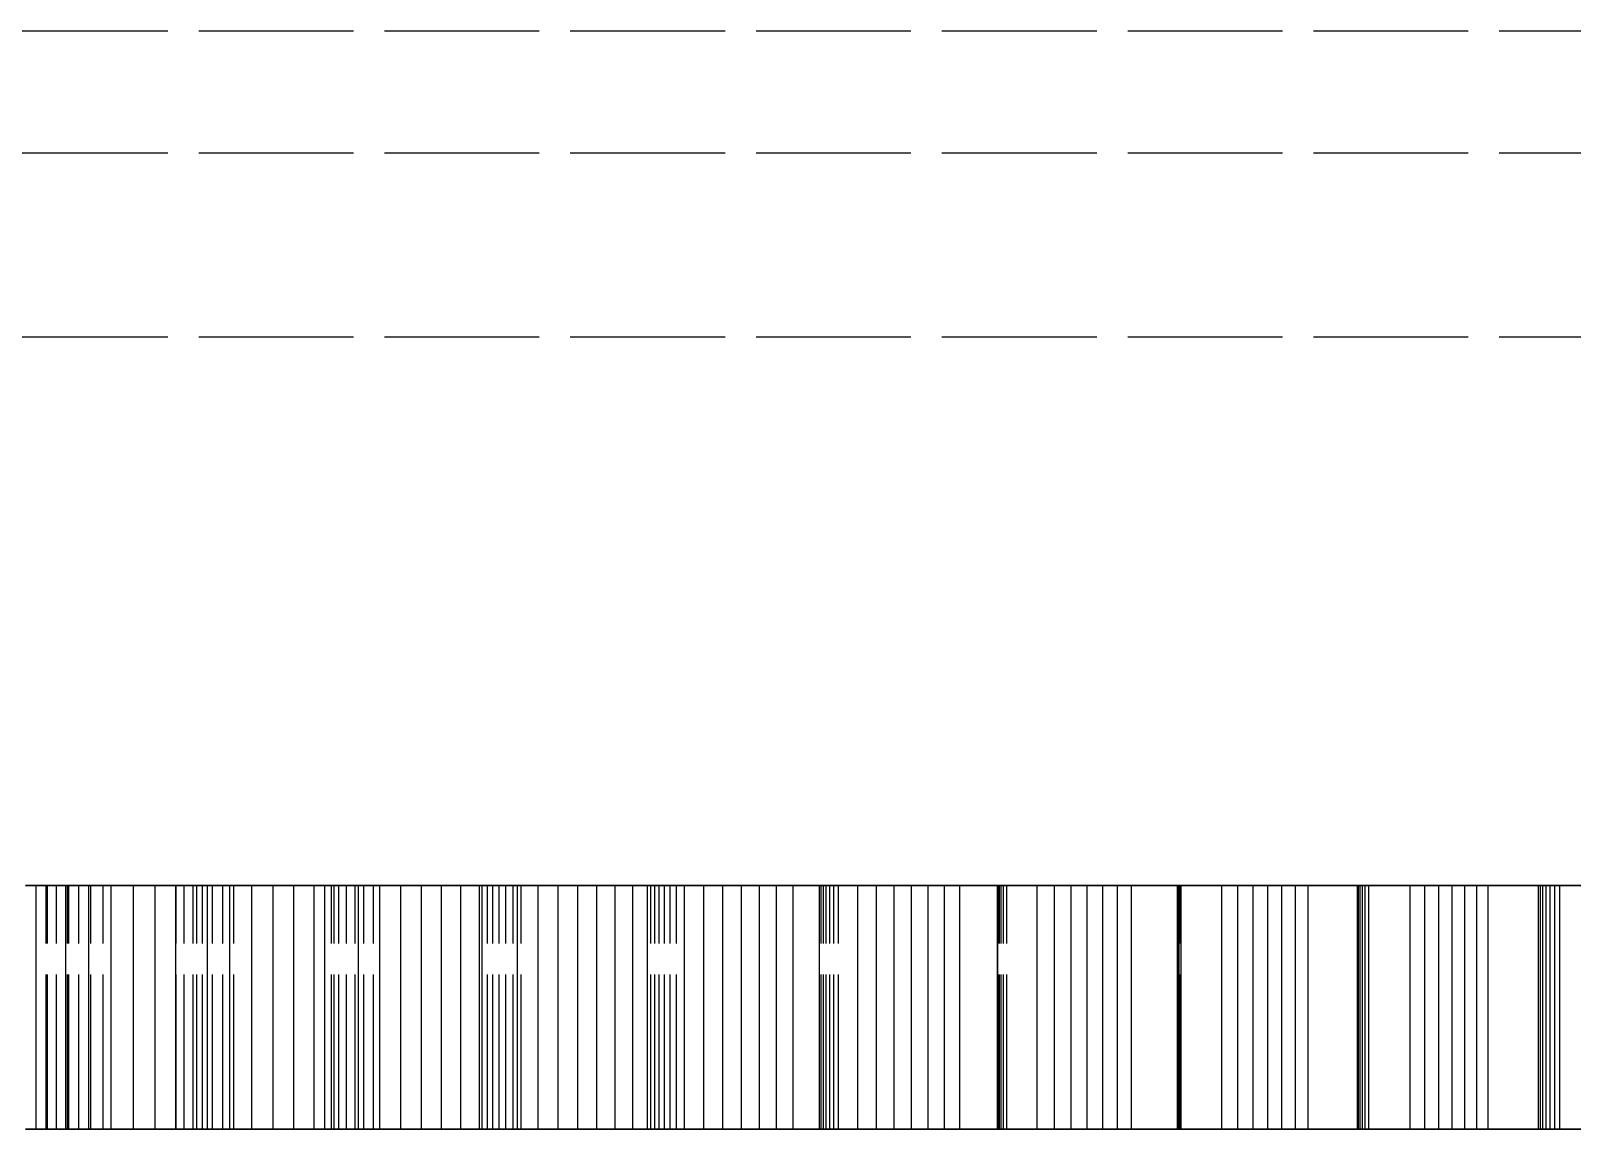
# Model space of a CAD drawing. Header units: millimetres. Extents: x -29 to 156, y -45 to 87.
# Drawn here: x -16.71 to -4.07, y 73.19 to 82.2 of the extents above; entities that cross this region are included whole.
import ezdxf

# ---------------------------------------------------------------- set-up
doc = ezdxf.new("R2010")
doc.units = ezdxf.units.MM
doc.linetypes.add('DASHED', pattern=[1.524, 1.27, -0.254])
doc.layers.add('HIDDEN', color=8, linetype='DASHED')
doc.layers.add('VISIBLE', color=7, linetype='CONTINUOUS')

msp = doc.modelspace()

# ---------------------------------------------------------------- linework, layer by layer
at = {"layer": 'HIDDEN'}
for p, q in [((-26, 82.20144), (26, 82.20144)), ((-26, 81.20144), (26, 81.20144)), ((-26, 79.69144), (26, 79.69144))]:
    msp.add_line(p, q, dxfattribs=at)
for points in [[(-16.75199, 75.19144), (-16.57229, 75.19144)], [(-16.66612, 75.19144), (-16.42255, 75.19144)], [(-16.58379, 75.19144), (-16.66612, 75.19144)], [(-16.66612, 75.19144), (-16.58379, 75.19144)], [(-16.57229, 75.19144), (-16.66612, 75.19144)], [(-16.66612, 73.19144), (-16.66612, 75.19144)], [(-16.49781, 75.19144), (-16.58379, 75.19144)], [(-16.58379, 75.19144), (-16.49781, 75.19144)], [(-16.58379, 73.19144), (-16.58379, 75.19144)], [(-16.58379, 73.19144), (-16.58379, 75.19144)], [(-16.57229, 75.19144), (-16.39664, 75.19144)], [(-16.39664, 75.19144), (-16.57229, 75.19144)], [(-16.57229, 73.19144), (-16.57229, 75.19144)], [(-16.57229, 73.19144), (-16.57229, 75.19144)], [(-16.40805, 75.19144), (-16.49781, 75.19144)], [(-16.49781, 75.19144), (-16.40805, 75.19144)], [(-16.49781, 73.19144), (-16.49781, 75.19144)], [(-16.49781, 73.19144), (-16.49781, 75.19144)], [(-16.42255, 75.19144), (-16.23409, 75.19144)], [(-16.42255, 73.19144), (-16.42255, 75.19144)], [(-16.31438, 75.19144), (-16.40805, 75.19144)], [(-16.40805, 75.19144), (-16.31438, 75.19144)], [(-16.40805, 73.19144), (-16.40805, 75.19144)], [(-16.40805, 73.19144), (-16.40805, 75.19144)], [(-16.39664, 75.19144), (-16.11444, 75.19144)], [(-16.11444, 75.19144), (-16.39664, 75.19144)], [(-16.39664, 73.19144), (-16.39664, 75.19144)], [(-16.39664, 73.19144), (-16.39664, 75.19144)], [(-16.2166, 75.19144), (-16.31438, 75.19144)], [(-16.31438, 75.19144), (-16.2166, 75.19144)], [(-16.31438, 73.19144), (-16.31438, 75.19144)], [(-16.31438, 73.19144), (-16.31438, 75.19144)], [(-16.23409, 75.19144), (-16.049, 75.19144)], [(-16.23409, 73.19144), (-16.23409, 75.19144)], [(-16.11444, 75.19144), (-16.2166, 75.19144)], [(-16.2166, 75.19144), (-16.11444, 75.19144)], [(-16.2166, 73.19144), (-16.2166, 75.19144)], [(-16.2166, 73.19144), (-16.2166, 75.19144)], [(-16.11444, 73.19144), (-16.11444, 75.19144)], [(-16.11444, 73.19144), (-16.11444, 75.19144)], [(-16.049, 75.19144), (-15.86747, 75.19144)], [(-16.049, 73.19144), (-16.049, 75.19144)], [(-15.86747, 75.19144), (-15.6897, 75.19144)], [(-15.86747, 73.19144), (-15.86747, 75.19144)], [(-15.6897, 75.19144), (-15.51597, 75.19144)], [(-15.6897, 73.19144), (-15.6897, 75.19144)], [(-15.51984, 75.19144), (-15.25927, 75.19144)], [(-15.45067, 75.19144), (-15.51984, 75.19144)], [(-15.51984, 75.19144), (-15.45067, 75.19144)], [(-15.51597, 75.19144), (-15.51984, 75.19144)], [(-15.51984, 73.19144), (-15.51984, 75.19144)], [(-15.51597, 75.19144), (-15.34663, 75.19144)], [(-15.34663, 75.19144), (-15.51597, 75.19144)], [(-15.51597, 73.19144), (-15.51597, 75.19144)], [(-15.51597, 73.19144), (-15.51597, 75.19144)], [(-15.3776, 75.19144), (-15.45067, 75.19144)], [(-15.45067, 75.19144), (-15.3776, 75.19144)], [(-15.45067, 73.19144), (-15.45067, 75.19144)], [(-15.45067, 73.19144), (-15.45067, 75.19144)], [(-15.30052, 75.19144), (-15.3776, 75.19144)], [(-15.3776, 75.19144), (-15.30052, 75.19144)], [(-15.3776, 73.19144), (-15.3776, 75.19144)], [(-15.3776, 73.19144), (-15.3776, 75.19144)], [(-15.34663, 75.19144), (-15.04326, 75.19144)], [(-15.04326, 75.19144), (-15.34663, 75.19144)], [(-15.34663, 73.19144), (-15.34663, 75.19144)], [(-15.34663, 73.19144), (-15.34663, 75.19144)], [(-15.21926, 75.19144), (-15.30052, 75.19144)], [(-15.30052, 75.19144), (-15.21926, 75.19144)], [(-15.30052, 73.19144), (-15.30052, 75.19144)], [(-15.30052, 73.19144), (-15.30052, 75.19144)], [(-15.25927, 75.19144), (-15.07656, 75.19144)], [(-15.25927, 73.19144), (-15.25927, 75.19144)], [(-15.1336, 75.19144), (-15.21926, 75.19144)], [(-15.21926, 75.19144), (-15.1336, 75.19144)], [(-15.21926, 73.19144), (-15.21926, 75.19144)], [(-15.21926, 73.19144), (-15.21926, 75.19144)], [(-15.04326, 75.19144), (-15.1336, 75.19144)], [(-15.1336, 75.19144), (-15.04326, 75.19144)], [(-15.1336, 73.19144), (-15.1336, 75.19144)], [(-15.1336, 73.19144), (-15.1336, 75.19144)], [(-15.07656, 75.19144), (-14.89747, 75.19144)], [(-15.07656, 73.19144), (-15.07656, 75.19144)], [(-15.04326, 73.19144), (-15.04326, 75.19144)], [(-15.04326, 73.19144), (-15.04326, 75.19144)], [(-14.89747, 75.19144), (-14.7222, 75.19144)], [(-14.89747, 73.19144), (-14.89747, 75.19144)], [(-14.7222, 75.19144), (-14.55097, 75.19144)], [(-14.7222, 73.19144), (-14.7222, 75.19144)], [(-14.55097, 75.19144), (-14.38407, 75.19144)], [(-14.55097, 73.19144), (-14.55097, 75.19144)], [(-14.38407, 75.19144), (-14.22186, 75.19144)], [(-14.38407, 73.19144), (-14.38407, 75.19144)], [(-14.29796, 75.19144), (-14.02165, 75.19144)], [(-14.24227, 75.19144), (-14.29796, 75.19144)], [(-14.29796, 75.19144), (-14.24227, 75.19144)], [(-14.22186, 75.19144), (-14.29796, 75.19144)], [(-14.29796, 73.19144), (-14.29796, 75.19144)], [(-14.18248, 75.19144), (-14.24227, 75.19144)], [(-14.24227, 75.19144), (-14.18248, 75.19144)], [(-14.24227, 73.19144), (-14.24227, 75.19144)], [(-14.24227, 73.19144), (-14.24227, 75.19144)], [(-14.22186, 75.19144), (-13.89879, 75.19144)], [(-13.89879, 75.19144), (-14.22186, 75.19144)], [(-14.22186, 73.19144), (-14.22186, 75.19144)], [(-14.22186, 73.19144), (-14.22186, 75.19144)], [(-14.11844, 75.19144), (-14.18248, 75.19144)], [(-14.18248, 75.19144), (-14.11844, 75.19144)], [(-14.18248, 73.19144), (-14.18248, 75.19144)], [(-14.18248, 73.19144), (-14.18248, 75.19144)], [(-14.04999, 75.19144), (-14.11844, 75.19144)], [(-14.11844, 75.19144), (-14.04999, 75.19144)], [(-14.11844, 73.19144), (-14.11844, 75.19144)], [(-14.11844, 73.19144), (-14.11844, 75.19144)], [(-13.97687, 75.19144), (-14.04999, 75.19144)], [(-14.04999, 75.19144), (-13.97687, 75.19144)], [(-14.04999, 73.19144), (-14.04999, 75.19144)], [(-14.04999, 73.19144), (-14.04999, 75.19144)], [(-14.02165, 75.19144), (-13.84557, 75.19144)], [(-14.02165, 73.19144), (-14.02165, 75.19144)], [(-13.89879, 75.19144), (-13.97687, 75.19144)], [(-13.97687, 75.19144), (-13.89879, 75.19144)], [(-13.97687, 73.19144), (-13.97687, 75.19144)], [(-13.97687, 73.19144), (-13.97687, 75.19144)], [(-13.89879, 73.19144), (-13.89879, 75.19144)], [(-13.89879, 73.19144), (-13.89879, 75.19144)], [(-13.84557, 75.19144), (-13.67336, 75.19144)], [(-13.84557, 73.19144), (-13.84557, 75.19144)], [(-13.67336, 75.19144), (-13.50521, 75.19144)], [(-13.67336, 73.19144), (-13.67336, 75.19144)], [(-13.50521, 75.19144), (-13.34136, 75.19144)], [(-13.50521, 73.19144), (-13.50521, 75.19144)], [(-13.34136, 75.19144), (-13.18209, 75.19144)], [(-13.34136, 73.19144), (-13.34136, 75.19144)], [(-13.18209, 75.19144), (-13.0278, 75.19144)], [(-13.18209, 73.19144), (-13.18209, 75.19144)], [(-13.0278, 75.19144), (-12.68661, 75.19144)], [(-13.0278, 73.19144), (-13.0278, 75.19144)], [(-13.00641, 75.19144), (-12.71572, 75.19144)], [(-12.96449, 75.19144), (-13.00641, 75.19144)], [(-13.00641, 75.19144), (-12.96449, 75.19144)], [(-12.68661, 75.19144), (-13.00641, 75.19144)], [(-13.00641, 73.19144), (-13.00641, 75.19144)], [(-12.91826, 75.19144), (-12.96449, 75.19144)], [(-12.96449, 75.19144), (-12.91826, 75.19144)], [(-12.96449, 73.19144), (-12.96449, 75.19144)], [(-12.96449, 73.19144), (-12.96449, 75.19144)], [(-12.86758, 75.19144), (-12.91826, 75.19144)], [(-12.91826, 75.19144), (-12.86758, 75.19144)], [(-12.91826, 73.19144), (-12.91826, 75.19144)], [(-12.91826, 73.19144), (-12.91826, 75.19144)], [(-12.81226, 75.19144), (-12.86758, 75.19144)], [(-12.86758, 75.19144), (-12.81226, 75.19144)], [(-12.86758, 73.19144), (-12.86758, 75.19144)], [(-12.86758, 73.19144), (-12.86758, 75.19144)], [(-12.75205, 75.19144), (-12.81226, 75.19144)], [(-12.81226, 75.19144), (-12.75205, 75.19144)], [(-12.81226, 73.19144), (-12.81226, 75.19144)], [(-12.81226, 73.19144), (-12.81226, 75.19144)], [(-12.68661, 75.19144), (-12.75205, 75.19144)], [(-12.75205, 75.19144), (-12.68661, 75.19144)], [(-12.75205, 73.19144), (-12.75205, 75.19144)], [(-12.75205, 73.19144), (-12.75205, 75.19144)], [(-12.71572, 75.19144), (-12.54714, 75.19144)], [(-12.71572, 73.19144), (-12.71572, 75.19144)], [(-12.68661, 73.19144), (-12.68661, 75.19144)], [(-12.68661, 73.19144), (-12.68661, 75.19144)], [(-12.54714, 75.19144), (-12.38264, 75.19144)], [(-12.54714, 73.19144), (-12.54714, 75.19144)], [(-12.38264, 75.19144), (-12.22242, 75.19144)], [(-12.38264, 73.19144), (-12.38264, 75.19144)], [(-12.22242, 75.19144), (-12.06674, 75.19144)], [(-12.22242, 73.19144), (-12.22242, 75.19144)], [(-12.06674, 75.19144), (-11.91589, 75.19144)], [(-12.06674, 73.19144), (-12.06674, 75.19144)], [(-11.91589, 75.19144), (-11.77028, 75.19144)], [(-11.91589, 73.19144), (-11.91589, 75.19144)], [(-11.77028, 75.19144), (-11.41262, 75.19144)], [(-11.77028, 73.19144), (-11.77028, 75.19144)], [(-11.6515, 75.19144), (-11.34784, 75.19144)], [(-11.62354, 75.19144), (-11.6515, 75.19144)], [(-11.6515, 75.19144), (-11.62354, 75.19144)], [(-11.41262, 75.19144), (-11.6515, 75.19144)], [(-11.6515, 73.19144), (-11.6515, 75.19144)], [(-11.59111, 75.19144), (-11.62354, 75.19144)], [(-11.62354, 75.19144), (-11.59111, 75.19144)], [(-11.62354, 73.19144), (-11.62354, 75.19144)], [(-11.62354, 73.19144), (-11.62354, 75.19144)], [(-11.55404, 75.19144), (-11.59111, 75.19144)], [(-11.59111, 75.19144), (-11.55404, 75.19144)], [(-11.59111, 73.19144), (-11.59111, 75.19144)], [(-11.59111, 73.19144), (-11.59111, 75.19144)], [(-11.51212, 75.19144), (-11.55404, 75.19144)], [(-11.55404, 75.19144), (-11.51212, 75.19144)], [(-11.55404, 73.19144), (-11.55404, 75.19144)], [(-11.55404, 73.19144), (-11.55404, 75.19144)], [(-11.4651, 75.19144), (-11.51212, 75.19144)], [(-11.51212, 75.19144), (-11.4651, 75.19144)], [(-11.51212, 73.19144), (-11.51212, 75.19144)], [(-11.51212, 73.19144), (-11.51212, 75.19144)], [(-11.41262, 75.19144), (-11.4651, 75.19144)], [(-11.4651, 75.19144), (-11.41262, 75.19144)], [(-11.4651, 73.19144), (-11.4651, 75.19144)], [(-11.4651, 73.19144), (-11.4651, 75.19144)], [(-11.41262, 73.19144), (-11.41262, 75.19144)], [(-11.41262, 73.19144), (-11.41262, 75.19144)], [(-11.34784, 75.19144), (-11.18757, 75.19144)], [(-11.34784, 73.19144), (-11.34784, 75.19144)], [(-11.18757, 75.19144), (-11.03159, 75.19144)], [(-11.18757, 73.19144), (-11.18757, 75.19144)], [(-11.03159, 75.19144), (-10.88009, 75.19144)], [(-11.03159, 73.19144), (-11.03159, 75.19144)], [(-10.88009, 75.19144), (-10.73333, 75.19144)], [(-10.88009, 73.19144), (-10.88009, 75.19144)], [(-10.73333, 75.19144), (-10.59164, 75.19144)], [(-10.73333, 73.19144), (-10.73333, 75.19144)], [(-10.59164, 75.19144), (-10.4554, 75.19144)], [(-10.59164, 73.19144), (-10.59164, 75.19144)], [(-10.4554, 75.19144), (-10.08302, 75.19144)], [(-10.4554, 73.19144), (-10.4554, 75.19144)], [(-10.23982, 75.19144), (-9.92467, 75.19144)], [(-10.22597, 75.19144), (-10.23982, 75.19144)], [(-10.23982, 75.19144), (-10.22597, 75.19144)], [(-10.08302, 75.19144), (-10.23982, 75.19144)], [(-10.23982, 73.19144), (-10.23982, 75.19144)], [(-10.20748, 75.19144), (-10.22597, 75.19144)], [(-10.22597, 75.19144), (-10.20748, 75.19144)], [(-10.22597, 73.19144), (-10.22597, 75.19144)], [(-10.22597, 73.19144), (-10.22597, 75.19144)], [(-10.1842, 75.19144), (-10.20748, 75.19144)], [(-10.20748, 75.19144), (-10.1842, 75.19144)], [(-10.20748, 73.19144), (-10.20748, 75.19144)], [(-10.20748, 73.19144), (-10.20748, 75.19144)], [(-10.15589, 75.19144), (-10.1842, 75.19144)], [(-10.1842, 75.19144), (-10.15589, 75.19144)], [(-10.1842, 73.19144), (-10.1842, 75.19144)], [(-10.1842, 73.19144), (-10.1842, 75.19144)], [(-10.12229, 75.19144), (-10.15589, 75.19144)], [(-10.15589, 75.19144), (-10.12229, 75.19144)], [(-10.15589, 73.19144), (-10.15589, 75.19144)], [(-10.15589, 73.19144), (-10.15589, 75.19144)], [(-10.08302, 75.19144), (-10.12229, 75.19144)], [(-10.12229, 75.19144), (-10.08302, 75.19144)], [(-10.12229, 73.19144), (-10.12229, 75.19144)], [(-10.12229, 73.19144), (-10.12229, 75.19144)], [(-10.08302, 73.19144), (-10.08302, 75.19144)], [(-10.08302, 73.19144), (-10.08302, 75.19144)], [(-9.92467, 75.19144), (-9.7735, 75.19144)], [(-9.92467, 73.19144), (-9.92467, 75.19144)], [(-9.7735, 75.19144), (-9.62679, 75.19144)], [(-9.7735, 73.19144), (-9.7735, 75.19144)], [(-9.62679, 75.19144), (-9.48475, 75.19144)], [(-9.62679, 73.19144), (-9.62679, 75.19144)], [(-9.48475, 75.19144), (-9.34764, 75.19144)], [(-9.48475, 73.19144), (-9.48475, 75.19144)], [(-9.34764, 75.19144), (-9.21578, 75.19144)], [(-9.34764, 73.19144), (-9.34764, 75.19144)], [(-9.21578, 75.19144), (-9.08959, 75.19144)], [(-9.21578, 73.19144), (-9.21578, 75.19144)], [(-9.08959, 75.19144), (-8.70431, 75.19144)], [(-9.08959, 73.19144), (-9.08959, 75.19144)], [(-8.77857, 75.19144), (-8.77825, 75.19144)], [(-8.77413, 75.19144), (-8.77857, 75.19144)], [(-8.77857, 75.19144), (-8.77413, 75.19144)], [(-8.70431, 75.19144), (-8.77857, 75.19144)], [(-8.77857, 73.19144), (-8.77857, 75.19144)], [(-8.77825, 75.19144), (-8.45315, 75.19144)], [(-8.77825, 73.19144), (-8.77825, 75.19144)], [(-8.76474, 75.19144), (-8.77413, 75.19144)], [(-8.77413, 75.19144), (-8.76474, 75.19144)], [(-8.77413, 73.19144), (-8.77413, 75.19144)], [(-8.77413, 73.19144), (-8.77413, 75.19144)], [(-8.75019, 75.19144), (-8.76474, 75.19144)], [(-8.76474, 75.19144), (-8.75019, 75.19144)], [(-8.76474, 73.19144), (-8.76474, 75.19144)], [(-8.76474, 73.19144), (-8.76474, 75.19144)], [(-8.73017, 75.19144), (-8.75019, 75.19144)], [(-8.75019, 75.19144), (-8.73017, 75.19144)], [(-8.75019, 73.19144), (-8.75019, 75.19144)], [(-8.75019, 73.19144), (-8.75019, 75.19144)], [(-8.70431, 75.19144), (-8.73017, 75.19144)], [(-8.73017, 75.19144), (-8.70431, 75.19144)], [(-8.73017, 73.19144), (-8.73017, 75.19144)], [(-8.73017, 73.19144), (-8.73017, 75.19144)], [(-8.70431, 73.19144), (-8.70431, 75.19144)], [(-8.70431, 73.19144), (-8.70431, 75.19144)], [(-8.45315, 75.19144), (-8.31181, 75.19144)], [(-8.45315, 73.19144), (-8.45315, 75.19144)], [(-8.31181, 75.19144), (-8.17509, 75.19144)], [(-8.31181, 73.19144), (-8.31181, 75.19144)], [(-8.17509, 75.19144), (-8.0432, 75.19144)], [(-8.17509, 73.19144), (-8.17509, 75.19144)], [(-8.0432, 75.19144), (-7.9164, 75.19144)], [(-8.0432, 73.19144), (-8.0432, 75.19144)], [(-7.9164, 75.19144), (-7.79502, 75.19144)], [(-7.9164, 73.19144), (-7.9164, 75.19144)], [(-7.79502, 75.19144), (-7.6795, 75.19144)], [(-7.79502, 73.19144), (-7.79502, 75.19144)], [(-7.6795, 75.19144), (-7.28319, 75.19144)], [(-7.6795, 73.19144), (-7.6795, 75.19144)], [(-7.30259, 75.19144), (-7.29803, 75.19144)], [(-7.30185, 75.19144), (-7.30259, 75.19144)], [(-7.30259, 75.19144), (-7.30185, 75.19144)], [(-7.28319, 75.19144), (-7.30259, 75.19144)], [(-7.30259, 73.19144), (-7.30259, 75.19144)], [(-7.29552, 75.19144), (-7.30185, 75.19144)], [(-7.30185, 75.19144), (-7.29552, 75.19144)], [(-7.30185, 73.19144), (-7.30185, 75.19144)], [(-7.30185, 73.19144), (-7.30185, 75.19144)], [(-7.29803, 75.19144), (-7.28841, 75.19144)], [(-7.29803, 73.19144), (-7.29803, 75.19144)], [(-7.28319, 75.19144), (-7.29552, 75.19144)], [(-7.29552, 75.19144), (-7.28319, 75.19144)], [(-7.29552, 73.19144), (-7.29552, 75.19144)], [(-7.29552, 73.19144), (-7.29552, 75.19144)], [(-7.28841, 75.19144), (-7.27392, 75.19144)], [(-7.28841, 73.19144), (-7.28841, 75.19144)], [(-7.28319, 73.19144), (-7.28319, 75.19144)], [(-7.28319, 73.19144), (-7.28319, 75.19144)], [(-7.27392, 75.19144), (-6.94045, 75.19144)], [(-7.27392, 73.19144), (-7.27392, 75.19144)], [(-6.94045, 75.19144), (-6.80963, 75.19144)], [(-6.94045, 73.19144), (-6.94045, 75.19144)], [(-6.80963, 75.19144), (-6.68357, 75.19144)], [(-6.80963, 73.19144), (-6.80963, 75.19144)], [(-6.68357, 75.19144), (-6.56247, 75.19144)], [(-6.68357, 73.19144), (-6.68357, 75.19144)], [(-6.56247, 75.19144), (-6.4466, 75.19144)], [(-6.56247, 73.19144), (-6.56247, 75.19144)], [(-6.4466, 75.19144), (-6.33629, 75.19144)], [(-6.4466, 73.19144), (-6.4466, 75.19144)], [(-6.33629, 75.19144), (-6.23199, 75.19144)], [(-6.33629, 73.19144), (-6.33629, 75.19144)], [(-6.23199, 75.19144), (-5.82658, 75.19144)], [(-6.23199, 73.19144), (-6.23199, 75.19144)], [(-5.82658, 75.19144), (-5.82532, 75.19144)], [(-5.82658, 73.19144), (-5.82658, 75.19144)], [(-5.82532, 75.19144), (-5.81794, 75.19144)], [(-5.82532, 73.19144), (-5.82532, 75.19144)], [(-5.81794, 75.19144), (-5.80485, 75.19144)], [(-5.81794, 73.19144), (-5.81794, 75.19144)], [(-5.80485, 75.19144), (-5.78637, 75.19144)], [(-5.80485, 73.19144), (-5.80485, 75.19144)], [(-5.78637, 75.19144), (-5.76274, 75.19144)], [(-5.78637, 73.19144), (-5.78637, 75.19144)], [(-5.76274, 75.19144), (-5.73415, 75.19144)], [(-5.76274, 73.19144), (-5.76274, 75.19144)], [(-5.73415, 75.19144), (-5.39393, 75.19144)], [(-5.73415, 73.19144), (-5.73415, 75.19144)], [(-5.39393, 75.19144), (-5.27428, 75.19144)], [(-5.39393, 73.19144), (-5.39393, 75.19144)], [(-5.27428, 75.19144), (-5.15948, 75.19144)], [(-5.27428, 73.19144), (-5.27428, 75.19144)], [(-5.15948, 75.19144), (-5.04976, 75.19144)], [(-5.15948, 73.19144), (-5.15948, 75.19144)], [(-5.04976, 75.19144), (-4.94539, 75.19144)], [(-5.04976, 73.19144), (-5.04976, 75.19144)], [(-4.94539, 75.19144), (-4.84669, 75.19144)], [(-4.94539, 73.19144), (-4.94539, 75.19144)], [(-4.84669, 75.19144), (-4.75412, 75.19144)], [(-4.84669, 73.19144), (-4.84669, 75.19144)], [(-4.75412, 75.19144), (-4.34159, 75.19144)], [(-4.75412, 73.19144), (-4.75412, 75.19144)], [(-4.34159, 75.19144), (-4.32675, 75.19144)], [(-4.34159, 73.19144), (-4.34159, 75.19144)], [(-4.32675, 75.19144), (-4.30568, 75.19144)], [(-4.32675, 73.19144), (-4.32675, 75.19144)], [(-4.30568, 75.19144), (-4.27884, 75.19144)], [(-4.30568, 73.19144), (-4.30568, 75.19144)], [(-4.27884, 75.19144), (-4.24652, 75.19144)], [(-4.27884, 73.19144), (-4.27884, 75.19144)], [(-4.24652, 75.19144), (-4.20899, 75.19144)], [(-4.24652, 73.19144), (-4.24652, 75.19144)], [(-4.20899, 75.19144), (-4.16645, 75.19144)], [(-4.20899, 73.19144), (-4.20899, 75.19144)], [(-4.16645, 75.19144), (-3.82114, 75.19144)], [(-4.16645, 73.19144), (-4.16645, 75.19144)], [(-16.75199, 73.19144), (-16.57229, 73.19144)], [(-16.66612, 73.19144), (-16.42255, 73.19144)], [(-16.58379, 73.19144), (-16.66612, 73.19144)], [(-16.66612, 73.19144), (-16.58379, 73.19144)], [(-16.57229, 73.19144), (-16.66612, 73.19144)], [(-16.49781, 73.19144), (-16.58379, 73.19144)], [(-16.58379, 73.19144), (-16.49781, 73.19144)], [(-16.57229, 73.19144), (-16.39664, 73.19144)], [(-16.39664, 73.19144), (-16.57229, 73.19144)], [(-16.40805, 73.19144), (-16.49781, 73.19144)], [(-16.49781, 73.19144), (-16.40805, 73.19144)], [(-16.42255, 73.19144), (-16.23409, 73.19144)], [(-16.31438, 73.19144), (-16.40805, 73.19144)], [(-16.40805, 73.19144), (-16.31438, 73.19144)], [(-16.39664, 73.19144), (-16.11444, 73.19144)], [(-16.11444, 73.19144), (-16.39664, 73.19144)], [(-16.2166, 73.19144), (-16.31438, 73.19144)], [(-16.31438, 73.19144), (-16.2166, 73.19144)], [(-16.23409, 73.19144), (-16.049, 73.19144)], [(-16.11444, 73.19144), (-16.2166, 73.19144)], [(-16.2166, 73.19144), (-16.11444, 73.19144)], [(-16.049, 73.19144), (-15.86747, 73.19144)], [(-15.86747, 73.19144), (-15.6897, 73.19144)], [(-15.6897, 73.19144), (-15.51597, 73.19144)], [(-15.51984, 73.19144), (-15.25927, 73.19144)], [(-15.45067, 73.19144), (-15.51984, 73.19144)], [(-15.51984, 73.19144), (-15.45067, 73.19144)], [(-15.51597, 73.19144), (-15.51984, 73.19144)], [(-15.51597, 73.19144), (-15.34663, 73.19144)], [(-15.34663, 73.19144), (-15.51597, 73.19144)], [(-15.3776, 73.19144), (-15.45067, 73.19144)], [(-15.45067, 73.19144), (-15.3776, 73.19144)], [(-15.30052, 73.19144), (-15.3776, 73.19144)], [(-15.3776, 73.19144), (-15.30052, 73.19144)], [(-15.34663, 73.19144), (-15.04326, 73.19144)], [(-15.04326, 73.19144), (-15.34663, 73.19144)], [(-15.21926, 73.19144), (-15.30052, 73.19144)], [(-15.30052, 73.19144), (-15.21926, 73.19144)], [(-15.25927, 73.19144), (-15.07656, 73.19144)], [(-15.1336, 73.19144), (-15.21926, 73.19144)], [(-15.21926, 73.19144), (-15.1336, 73.19144)], [(-15.04326, 73.19144), (-15.1336, 73.19144)], [(-15.1336, 73.19144), (-15.04326, 73.19144)], [(-15.07656, 73.19144), (-14.89747, 73.19144)], [(-14.89747, 73.19144), (-14.7222, 73.19144)], [(-14.7222, 73.19144), (-14.55097, 73.19144)], [(-14.55097, 73.19144), (-14.38407, 73.19144)], [(-14.38407, 73.19144), (-14.22186, 73.19144)], [(-14.29796, 73.19144), (-14.02165, 73.19144)], [(-14.24227, 73.19144), (-14.29796, 73.19144)], [(-14.29796, 73.19144), (-14.24227, 73.19144)], [(-14.22186, 73.19144), (-14.29796, 73.19144)], [(-14.18248, 73.19144), (-14.24227, 73.19144)], [(-14.24227, 73.19144), (-14.18248, 73.19144)], [(-14.22186, 73.19144), (-13.89879, 73.19144)], [(-13.89879, 73.19144), (-14.22186, 73.19144)], [(-14.11844, 73.19144), (-14.18248, 73.19144)], [(-14.18248, 73.19144), (-14.11844, 73.19144)], [(-14.04999, 73.19144), (-14.11844, 73.19144)], [(-14.11844, 73.19144), (-14.04999, 73.19144)], [(-13.97687, 73.19144), (-14.04999, 73.19144)], [(-14.04999, 73.19144), (-13.97687, 73.19144)], [(-14.02165, 73.19144), (-13.84557, 73.19144)], [(-13.89879, 73.19144), (-13.97687, 73.19144)], [(-13.97687, 73.19144), (-13.89879, 73.19144)], [(-13.84557, 73.19144), (-13.67336, 73.19144)], [(-13.67336, 73.19144), (-13.50521, 73.19144)], [(-13.50521, 73.19144), (-13.34136, 73.19144)], [(-13.34136, 73.19144), (-13.18209, 73.19144)], [(-13.18209, 73.19144), (-13.0278, 73.19144)], [(-13.0278, 73.19144), (-12.68661, 73.19144)], [(-13.00641, 73.19144), (-12.71572, 73.19144)], [(-12.96449, 73.19144), (-13.00641, 73.19144)], [(-13.00641, 73.19144), (-12.96449, 73.19144)], [(-12.68661, 73.19144), (-13.00641, 73.19144)], [(-12.91826, 73.19144), (-12.96449, 73.19144)], [(-12.96449, 73.19144), (-12.91826, 73.19144)], [(-12.86758, 73.19144), (-12.91826, 73.19144)], [(-12.91826, 73.19144), (-12.86758, 73.19144)], [(-12.81226, 73.19144), (-12.86758, 73.19144)], [(-12.86758, 73.19144), (-12.81226, 73.19144)], [(-12.75205, 73.19144), (-12.81226, 73.19144)], [(-12.81226, 73.19144), (-12.75205, 73.19144)], [(-12.68661, 73.19144), (-12.75205, 73.19144)], [(-12.75205, 73.19144), (-12.68661, 73.19144)], [(-12.71572, 73.19144), (-12.54714, 73.19144)], [(-12.54714, 73.19144), (-12.38264, 73.19144)], [(-12.38264, 73.19144), (-12.22242, 73.19144)], [(-12.22242, 73.19144), (-12.06674, 73.19144)], [(-12.06674, 73.19144), (-11.91589, 73.19144)], [(-11.91589, 73.19144), (-11.77028, 73.19144)], [(-11.77028, 73.19144), (-11.41262, 73.19144)], [(-11.6515, 73.19144), (-11.34784, 73.19144)], [(-11.62354, 73.19144), (-11.6515, 73.19144)], [(-11.6515, 73.19144), (-11.62354, 73.19144)], [(-11.41262, 73.19144), (-11.6515, 73.19144)], [(-11.59111, 73.19144), (-11.62354, 73.19144)], [(-11.62354, 73.19144), (-11.59111, 73.19144)], [(-11.55404, 73.19144), (-11.59111, 73.19144)], [(-11.59111, 73.19144), (-11.55404, 73.19144)], [(-11.51212, 73.19144), (-11.55404, 73.19144)], [(-11.55404, 73.19144), (-11.51212, 73.19144)], [(-11.4651, 73.19144), (-11.51212, 73.19144)], [(-11.51212, 73.19144), (-11.4651, 73.19144)], [(-11.41262, 73.19144), (-11.4651, 73.19144)], [(-11.4651, 73.19144), (-11.41262, 73.19144)], [(-11.34784, 73.19144), (-11.18757, 73.19144)], [(-11.18757, 73.19144), (-11.03159, 73.19144)], [(-11.03159, 73.19144), (-10.88009, 73.19144)], [(-10.88009, 73.19144), (-10.73333, 73.19144)], [(-10.73333, 73.19144), (-10.59164, 73.19144)], [(-10.59164, 73.19144), (-10.4554, 73.19144)], [(-10.4554, 73.19144), (-10.08302, 73.19144)], [(-10.23982, 73.19144), (-9.92467, 73.19144)], [(-10.22597, 73.19144), (-10.23982, 73.19144)], [(-10.23982, 73.19144), (-10.22597, 73.19144)], [(-10.08302, 73.19144), (-10.23982, 73.19144)], [(-10.20748, 73.19144), (-10.22597, 73.19144)], [(-10.22597, 73.19144), (-10.20748, 73.19144)], [(-10.1842, 73.19144), (-10.20748, 73.19144)], [(-10.20748, 73.19144), (-10.1842, 73.19144)], [(-10.15589, 73.19144), (-10.1842, 73.19144)], [(-10.1842, 73.19144), (-10.15589, 73.19144)], [(-10.12229, 73.19144), (-10.15589, 73.19144)], [(-10.15589, 73.19144), (-10.12229, 73.19144)], [(-10.08302, 73.19144), (-10.12229, 73.19144)], [(-10.12229, 73.19144), (-10.08302, 73.19144)], [(-9.92467, 73.19144), (-9.7735, 73.19144)], [(-9.7735, 73.19144), (-9.62679, 73.19144)], [(-9.62679, 73.19144), (-9.48475, 73.19144)], [(-9.48475, 73.19144), (-9.34764, 73.19144)], [(-9.34764, 73.19144), (-9.21578, 73.19144)], [(-9.21578, 73.19144), (-9.08959, 73.19144)], [(-9.08959, 73.19144), (-8.70431, 73.19144)], [(-8.77857, 73.19144), (-8.77825, 73.19144)], [(-8.77413, 73.19144), (-8.77857, 73.19144)], [(-8.77857, 73.19144), (-8.77413, 73.19144)], [(-8.70431, 73.19144), (-8.77857, 73.19144)], [(-8.77825, 73.19144), (-8.45315, 73.19144)], [(-8.76474, 73.19144), (-8.77413, 73.19144)], [(-8.77413, 73.19144), (-8.76474, 73.19144)], [(-8.75019, 73.19144), (-8.76474, 73.19144)], [(-8.76474, 73.19144), (-8.75019, 73.19144)], [(-8.73017, 73.19144), (-8.75019, 73.19144)], [(-8.75019, 73.19144), (-8.73017, 73.19144)], [(-8.70431, 73.19144), (-8.73017, 73.19144)], [(-8.73017, 73.19144), (-8.70431, 73.19144)], [(-8.45315, 73.19144), (-8.31181, 73.19144)], [(-8.31181, 73.19144), (-8.17509, 73.19144)], [(-8.17509, 73.19144), (-8.0432, 73.19144)], [(-8.0432, 73.19144), (-7.9164, 73.19144)], [(-7.9164, 73.19144), (-7.79502, 73.19144)], [(-7.79502, 73.19144), (-7.6795, 73.19144)], [(-7.6795, 73.19144), (-7.28319, 73.19144)], [(-7.30259, 73.19144), (-7.29803, 73.19144)], [(-7.30185, 73.19144), (-7.30259, 73.19144)], [(-7.30259, 73.19144), (-7.30185, 73.19144)], [(-7.28319, 73.19144), (-7.30259, 73.19144)], [(-7.29552, 73.19144), (-7.30185, 73.19144)], [(-7.30185, 73.19144), (-7.29552, 73.19144)], [(-7.29803, 73.19144), (-7.28841, 73.19144)], [(-7.28319, 73.19144), (-7.29552, 73.19144)], [(-7.29552, 73.19144), (-7.28319, 73.19144)], [(-7.28841, 73.19144), (-7.27392, 73.19144)], [(-7.27392, 73.19144), (-6.94045, 73.19144)], [(-6.94045, 73.19144), (-6.80963, 73.19144)], [(-6.80963, 73.19144), (-6.68357, 73.19144)], [(-6.68357, 73.19144), (-6.56247, 73.19144)], [(-6.56247, 73.19144), (-6.4466, 73.19144)], [(-6.4466, 73.19144), (-6.33629, 73.19144)], [(-6.33629, 73.19144), (-6.23199, 73.19144)], [(-6.23199, 73.19144), (-5.82658, 73.19144)], [(-5.82658, 73.19144), (-5.82532, 73.19144)], [(-5.82532, 73.19144), (-5.81794, 73.19144)], [(-5.81794, 73.19144), (-5.80485, 73.19144)], [(-5.80485, 73.19144), (-5.78637, 73.19144)], [(-5.78637, 73.19144), (-5.76274, 73.19144)], [(-5.76274, 73.19144), (-5.73415, 73.19144)], [(-5.73415, 73.19144), (-5.39393, 73.19144)], [(-5.39393, 73.19144), (-5.27428, 73.19144)], [(-5.27428, 73.19144), (-5.15948, 73.19144)], [(-5.15948, 73.19144), (-5.04976, 73.19144)], [(-5.04976, 73.19144), (-4.94539, 73.19144)], [(-4.94539, 73.19144), (-4.84669, 73.19144)], [(-4.84669, 73.19144), (-4.75412, 73.19144)], [(-4.75412, 73.19144), (-4.34159, 73.19144)], [(-4.34159, 73.19144), (-4.32675, 73.19144)], [(-4.32675, 73.19144), (-4.30568, 73.19144)], [(-4.30568, 73.19144), (-4.27884, 73.19144)], [(-4.27884, 73.19144), (-4.24652, 73.19144)], [(-4.24652, 73.19144), (-4.20899, 73.19144)], [(-4.20899, 73.19144), (-4.16645, 73.19144)], [(-4.16645, 73.19144), (-3.82114, 73.19144)]]:
    msp.add_lwpolyline(points, dxfattribs=at)
at = {"layer": 'VISIBLE'}
for points in [[(-16.66612, 75.19144), (-16.75199, 75.19144)], [(-16.42255, 75.19144), (-16.66612, 75.19144)], [(-16.66612, 73.19144), (-16.66612, 75.19144)], [(-16.23409, 75.19144), (-16.42255, 75.19144)], [(-16.42255, 73.19144), (-16.42255, 75.19144)], [(-16.049, 75.19144), (-16.23409, 75.19144)], [(-16.23409, 73.19144), (-16.23409, 75.19144)], [(-15.86747, 75.19144), (-16.049, 75.19144)], [(-16.049, 73.19144), (-16.049, 75.19144)], [(-15.6897, 75.19144), (-15.86747, 75.19144)], [(-15.86747, 73.19144), (-15.86747, 75.19144)], [(-15.51984, 75.19144), (-15.6897, 75.19144)], [(-15.6897, 73.19144), (-15.6897, 75.19144)], [(-15.25927, 75.19144), (-15.51984, 75.19144)], [(-15.51984, 73.19144), (-15.51984, 75.19144)], [(-15.07656, 75.19144), (-15.25927, 75.19144)], [(-15.25927, 73.19144), (-15.25927, 75.19144)], [(-14.89747, 75.19144), (-15.07656, 75.19144)], [(-15.07656, 73.19144), (-15.07656, 75.19144)], [(-14.7222, 75.19144), (-14.89747, 75.19144)], [(-14.89747, 73.19144), (-14.89747, 75.19144)], [(-14.55097, 75.19144), (-14.7222, 75.19144)], [(-14.7222, 73.19144), (-14.7222, 75.19144)], [(-14.38407, 75.19144), (-14.55097, 75.19144)], [(-14.55097, 73.19144), (-14.55097, 75.19144)], [(-14.29796, 75.19144), (-14.38407, 75.19144)], [(-14.38407, 73.19144), (-14.38407, 75.19144)], [(-14.02165, 75.19144), (-14.29796, 75.19144)], [(-14.29796, 73.19144), (-14.29796, 75.19144)], [(-13.84557, 75.19144), (-14.02165, 75.19144)], [(-14.02165, 73.19144), (-14.02165, 75.19144)], [(-13.67336, 75.19144), (-13.84557, 75.19144)], [(-13.84557, 73.19144), (-13.84557, 75.19144)], [(-13.50521, 75.19144), (-13.67336, 75.19144)], [(-13.67336, 73.19144), (-13.67336, 75.19144)], [(-13.34136, 75.19144), (-13.50521, 75.19144)], [(-13.50521, 73.19144), (-13.50521, 75.19144)], [(-13.18209, 75.19144), (-13.34136, 75.19144)], [(-13.34136, 73.19144), (-13.34136, 75.19144)], [(-13.0278, 75.19144), (-13.18209, 75.19144)], [(-13.18209, 73.19144), (-13.18209, 75.19144)], [(-13.00641, 75.19144), (-13.0278, 75.19144)], [(-13.0278, 73.19144), (-13.0278, 75.19144)], [(-12.71572, 75.19144), (-13.00641, 75.19144)], [(-13.00641, 73.19144), (-13.00641, 75.19144)], [(-12.54714, 75.19144), (-12.71572, 75.19144)], [(-12.71572, 73.19144), (-12.71572, 75.19144)], [(-12.38264, 75.19144), (-12.54714, 75.19144)], [(-12.54714, 73.19144), (-12.54714, 75.19144)], [(-12.22242, 75.19144), (-12.38264, 75.19144)], [(-12.38264, 73.19144), (-12.38264, 75.19144)], [(-12.06674, 75.19144), (-12.22242, 75.19144)], [(-12.22242, 73.19144), (-12.22242, 75.19144)], [(-11.91589, 75.19144), (-12.06674, 75.19144)], [(-12.06674, 73.19144), (-12.06674, 75.19144)], [(-11.77028, 75.19144), (-11.91589, 75.19144)], [(-11.91589, 73.19144), (-11.91589, 75.19144)], [(-11.6515, 75.19144), (-11.77028, 75.19144)], [(-11.77028, 73.19144), (-11.77028, 75.19144)], [(-11.34784, 75.19144), (-11.6515, 75.19144)], [(-11.6515, 73.19144), (-11.6515, 75.19144)], [(-11.18757, 75.19144), (-11.34784, 75.19144)], [(-11.34784, 73.19144), (-11.34784, 75.19144)], [(-11.03159, 75.19144), (-11.18757, 75.19144)], [(-11.18757, 73.19144), (-11.18757, 75.19144)], [(-10.88009, 75.19144), (-11.03159, 75.19144)], [(-11.03159, 73.19144), (-11.03159, 75.19144)], [(-10.73333, 75.19144), (-10.88009, 75.19144)], [(-10.88009, 73.19144), (-10.88009, 75.19144)], [(-10.59164, 75.19144), (-10.73333, 75.19144)], [(-10.73333, 73.19144), (-10.73333, 75.19144)], [(-10.4554, 75.19144), (-10.59164, 75.19144)], [(-10.59164, 73.19144), (-10.59164, 75.19144)], [(-10.23982, 75.19144), (-10.4554, 75.19144)], [(-10.4554, 73.19144), (-10.4554, 75.19144)], [(-9.92467, 75.19144), (-10.23982, 75.19144)], [(-10.23982, 73.19144), (-10.23982, 75.19144)], [(-9.7735, 75.19144), (-9.92467, 75.19144)], [(-9.92467, 73.19144), (-9.92467, 75.19144)], [(-9.62679, 75.19144), (-9.7735, 75.19144)], [(-9.7735, 73.19144), (-9.7735, 75.19144)], [(-9.48475, 75.19144), (-9.62679, 75.19144)], [(-9.62679, 73.19144), (-9.62679, 75.19144)], [(-9.34764, 75.19144), (-9.48475, 75.19144)], [(-9.48475, 73.19144), (-9.48475, 75.19144)], [(-9.21578, 75.19144), (-9.34764, 75.19144)], [(-9.34764, 73.19144), (-9.34764, 75.19144)], [(-9.08959, 75.19144), (-9.21578, 75.19144)], [(-9.21578, 73.19144), (-9.21578, 75.19144)], [(-8.77857, 75.19144), (-9.08959, 75.19144)], [(-9.08959, 73.19144), (-9.08959, 75.19144)], [(-8.77825, 75.19144), (-8.77857, 75.19144)], [(-8.77857, 73.19144), (-8.77857, 75.19144)], [(-8.45315, 75.19144), (-8.77825, 75.19144)], [(-8.77825, 73.19144), (-8.77825, 75.19144)], [(-8.31181, 75.19144), (-8.45315, 75.19144)], [(-8.45315, 73.19144), (-8.45315, 75.19144)], [(-8.17509, 75.19144), (-8.31181, 75.19144)], [(-8.31181, 73.19144), (-8.31181, 75.19144)], [(-8.0432, 75.19144), (-8.17509, 75.19144)], [(-8.17509, 73.19144), (-8.17509, 75.19144)], [(-7.9164, 75.19144), (-8.0432, 75.19144)], [(-8.0432, 73.19144), (-8.0432, 75.19144)], [(-7.79502, 75.19144), (-7.9164, 75.19144)], [(-7.9164, 73.19144), (-7.9164, 75.19144)], [(-7.6795, 75.19144), (-7.79502, 75.19144)], [(-7.79502, 73.19144), (-7.79502, 75.19144)], [(-7.30259, 75.19144), (-7.6795, 75.19144)], [(-7.6795, 73.19144), (-7.6795, 75.19144)], [(-7.29803, 75.19144), (-7.30259, 75.19144)], [(-7.30259, 73.19144), (-7.30259, 75.19144)], [(-7.28841, 75.19144), (-7.29803, 75.19144)], [(-7.29803, 73.19144), (-7.29803, 75.19144)], [(-7.27392, 75.19144), (-7.28841, 75.19144)], [(-7.28841, 73.19144), (-7.28841, 75.19144)], [(-6.94045, 75.19144), (-7.27392, 75.19144)], [(-7.27392, 73.19144), (-7.27392, 75.19144)], [(-6.80963, 75.19144), (-6.94045, 75.19144)], [(-6.94045, 73.19144), (-6.94045, 75.19144)], [(-6.68357, 75.19144), (-6.80963, 75.19144)], [(-6.80963, 73.19144), (-6.80963, 75.19144)], [(-6.56247, 75.19144), (-6.68357, 75.19144)], [(-6.68357, 73.19144), (-6.68357, 75.19144)], [(-6.4466, 75.19144), (-6.56247, 75.19144)], [(-6.56247, 73.19144), (-6.56247, 75.19144)], [(-6.33629, 75.19144), (-6.4466, 75.19144)], [(-6.4466, 73.19144), (-6.4466, 75.19144)], [(-6.23199, 75.19144), (-6.33629, 75.19144)], [(-6.33629, 73.19144), (-6.33629, 75.19144)], [(-5.82658, 75.19144), (-6.23199, 75.19144)], [(-6.23199, 73.19144), (-6.23199, 75.19144)], [(-5.82532, 75.19144), (-5.82658, 75.19144)], [(-5.82658, 73.19144), (-5.82658, 75.19144)], [(-5.81794, 75.19144), (-5.82532, 75.19144)], [(-5.82532, 73.19144), (-5.82532, 75.19144)], [(-5.80485, 75.19144), (-5.81794, 75.19144)], [(-5.81794, 73.19144), (-5.81794, 75.19144)], [(-5.78637, 75.19144), (-5.80485, 75.19144)], [(-5.80485, 73.19144), (-5.80485, 75.19144)], [(-5.76274, 75.19144), (-5.78637, 75.19144)], [(-5.78637, 73.19144), (-5.78637, 75.19144)], [(-5.73415, 75.19144), (-5.76274, 75.19144)], [(-5.76274, 73.19144), (-5.76274, 75.19144)], [(-5.39393, 75.19144), (-5.73415, 75.19144)], [(-5.73415, 73.19144), (-5.73415, 75.19144)], [(-5.27428, 75.19144), (-5.39393, 75.19144)], [(-5.39393, 73.19144), (-5.39393, 75.19144)], [(-5.15948, 75.19144), (-5.27428, 75.19144)], [(-5.27428, 73.19144), (-5.27428, 75.19144)], [(-5.04976, 75.19144), (-5.15948, 75.19144)], [(-5.15948, 73.19144), (-5.15948, 75.19144)], [(-4.94539, 75.19144), (-5.04976, 75.19144)], [(-5.04976, 73.19144), (-5.04976, 75.19144)], [(-4.84669, 75.19144), (-4.94539, 75.19144)], [(-4.94539, 73.19144), (-4.94539, 75.19144)], [(-4.75412, 75.19144), (-4.84669, 75.19144)], [(-4.84669, 73.19144), (-4.84669, 75.19144)], [(-4.34159, 75.19144), (-4.75412, 75.19144)], [(-4.75412, 73.19144), (-4.75412, 75.19144)], [(-4.32675, 75.19144), (-4.34159, 75.19144)], [(-4.34159, 73.19144), (-4.34159, 75.19144)], [(-4.30568, 75.19144), (-4.32675, 75.19144)], [(-4.32675, 73.19144), (-4.32675, 75.19144)], [(-4.27884, 75.19144), (-4.30568, 75.19144)], [(-4.30568, 73.19144), (-4.30568, 75.19144)], [(-4.24652, 75.19144), (-4.27884, 75.19144)], [(-4.27884, 73.19144), (-4.27884, 75.19144)], [(-4.20899, 75.19144), (-4.24652, 75.19144)], [(-4.24652, 73.19144), (-4.24652, 75.19144)], [(-4.16645, 75.19144), (-4.20899, 75.19144)], [(-4.20899, 73.19144), (-4.20899, 75.19144)], [(-3.82114, 75.19144), (-4.16645, 75.19144)], [(-4.16645, 73.19144), (-4.16645, 75.19144)], [(-16.66612, 73.19144), (-16.75199, 73.19144)], [(-16.42255, 73.19144), (-16.66612, 73.19144)], [(-16.23409, 73.19144), (-16.42255, 73.19144)], [(-16.049, 73.19144), (-16.23409, 73.19144)], [(-15.86747, 73.19144), (-16.049, 73.19144)], [(-15.6897, 73.19144), (-15.86747, 73.19144)], [(-15.51984, 73.19144), (-15.6897, 73.19144)], [(-15.25927, 73.19144), (-15.51984, 73.19144)], [(-15.07656, 73.19144), (-15.25927, 73.19144)], [(-14.89747, 73.19144), (-15.07656, 73.19144)], [(-14.7222, 73.19144), (-14.89747, 73.19144)], [(-14.55097, 73.19144), (-14.7222, 73.19144)], [(-14.38407, 73.19144), (-14.55097, 73.19144)], [(-14.29796, 73.19144), (-14.38407, 73.19144)], [(-14.02165, 73.19144), (-14.29796, 73.19144)], [(-13.84557, 73.19144), (-14.02165, 73.19144)], [(-13.67336, 73.19144), (-13.84557, 73.19144)], [(-13.50521, 73.19144), (-13.67336, 73.19144)], [(-13.34136, 73.19144), (-13.50521, 73.19144)], [(-13.18209, 73.19144), (-13.34136, 73.19144)], [(-13.0278, 73.19144), (-13.18209, 73.19144)], [(-13.00641, 73.19144), (-13.0278, 73.19144)], [(-12.71572, 73.19144), (-13.00641, 73.19144)], [(-12.54714, 73.19144), (-12.71572, 73.19144)], [(-12.38264, 73.19144), (-12.54714, 73.19144)], [(-12.22242, 73.19144), (-12.38264, 73.19144)], [(-12.06674, 73.19144), (-12.22242, 73.19144)], [(-11.91589, 73.19144), (-12.06674, 73.19144)], [(-11.77028, 73.19144), (-11.91589, 73.19144)], [(-11.6515, 73.19144), (-11.77028, 73.19144)], [(-11.34784, 73.19144), (-11.6515, 73.19144)], [(-11.18757, 73.19144), (-11.34784, 73.19144)], [(-11.03159, 73.19144), (-11.18757, 73.19144)], [(-10.88009, 73.19144), (-11.03159, 73.19144)], [(-10.73333, 73.19144), (-10.88009, 73.19144)], [(-10.59164, 73.19144), (-10.73333, 73.19144)], [(-10.4554, 73.19144), (-10.59164, 73.19144)], [(-10.23982, 73.19144), (-10.4554, 73.19144)], [(-9.92467, 73.19144), (-10.23982, 73.19144)], [(-9.7735, 73.19144), (-9.92467, 73.19144)], [(-9.62679, 73.19144), (-9.7735, 73.19144)], [(-9.48475, 73.19144), (-9.62679, 73.19144)], [(-9.34764, 73.19144), (-9.48475, 73.19144)], [(-9.21578, 73.19144), (-9.34764, 73.19144)], [(-9.08959, 73.19144), (-9.21578, 73.19144)], [(-8.77857, 73.19144), (-9.08959, 73.19144)], [(-8.77825, 73.19144), (-8.77857, 73.19144)], [(-8.45315, 73.19144), (-8.77825, 73.19144)], [(-8.31181, 73.19144), (-8.45315, 73.19144)], [(-8.17509, 73.19144), (-8.31181, 73.19144)], [(-8.0432, 73.19144), (-8.17509, 73.19144)], [(-7.9164, 73.19144), (-8.0432, 73.19144)], [(-7.79502, 73.19144), (-7.9164, 73.19144)], [(-7.6795, 73.19144), (-7.79502, 73.19144)], [(-7.30259, 73.19144), (-7.6795, 73.19144)], [(-7.29803, 73.19144), (-7.30259, 73.19144)], [(-7.28841, 73.19144), (-7.29803, 73.19144)], [(-7.27392, 73.19144), (-7.28841, 73.19144)], [(-6.94045, 73.19144), (-7.27392, 73.19144)], [(-6.80963, 73.19144), (-6.94045, 73.19144)], [(-6.68357, 73.19144), (-6.80963, 73.19144)], [(-6.56247, 73.19144), (-6.68357, 73.19144)], [(-6.4466, 73.19144), (-6.56247, 73.19144)], [(-6.33629, 73.19144), (-6.4466, 73.19144)], [(-6.23199, 73.19144), (-6.33629, 73.19144)], [(-5.82658, 73.19144), (-6.23199, 73.19144)], [(-5.82532, 73.19144), (-5.82658, 73.19144)], [(-5.81794, 73.19144), (-5.82532, 73.19144)], [(-5.80485, 73.19144), (-5.81794, 73.19144)], [(-5.78637, 73.19144), (-5.80485, 73.19144)], [(-5.76274, 73.19144), (-5.78637, 73.19144)], [(-5.73415, 73.19144), (-5.76274, 73.19144)], [(-5.39393, 73.19144), (-5.73415, 73.19144)], [(-5.27428, 73.19144), (-5.39393, 73.19144)], [(-5.15948, 73.19144), (-5.27428, 73.19144)], [(-5.04976, 73.19144), (-5.15948, 73.19144)], [(-4.94539, 73.19144), (-5.04976, 73.19144)], [(-4.84669, 73.19144), (-4.94539, 73.19144)], [(-4.75412, 73.19144), (-4.84669, 73.19144)], [(-4.34159, 73.19144), (-4.75412, 73.19144)], [(-4.32675, 73.19144), (-4.34159, 73.19144)], [(-4.30568, 73.19144), (-4.32675, 73.19144)], [(-4.27884, 73.19144), (-4.30568, 73.19144)], [(-4.24652, 73.19144), (-4.27884, 73.19144)], [(-4.20899, 73.19144), (-4.24652, 73.19144)], [(-4.16645, 73.19144), (-4.20899, 73.19144)], [(-3.82114, 73.19144), (-4.16645, 73.19144)]]:
    msp.add_lwpolyline(points, dxfattribs=at)

doc.saveas('drawing.dxf')
